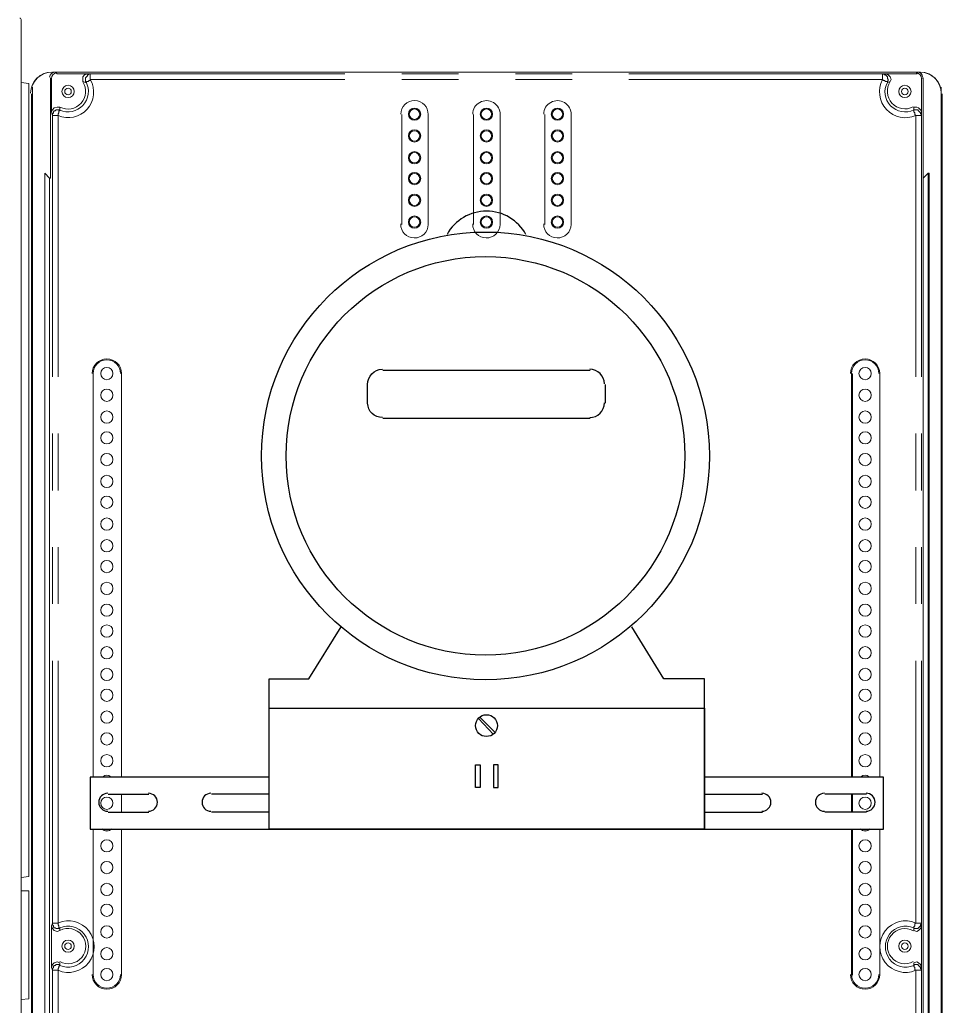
# Model space of a CAD drawing. Header units: millimetres. Extents: x 2788 to 2954, y 1337 to 1391.
# Drawn here: x 2907.957 to 2908.988, y 1351.391 to 1352.494 of the extents above; entities that cross this region are included whole.
import ezdxf

# ---------------------------------------------------------------- set-up
doc = ezdxf.new("R2010")
doc.units = ezdxf.units.MM
doc.layers.add('PDF_0', color=7, linetype='Continuous')

msp = doc.modelspace()

# ---------------------------------------------------------------- linework, layer by layer
at = {"layer": 'PDF_0', "lineweight": 15}
for points in [[(2907.9571, 1352.4957, -0.414215), (2907.9587, 1352.4936), (2907.9587, 1350.4176, -0.414215), (2907.9571, 1350.416, -0.414215), (2907.9587, 1350.4139), (2907.9587, 1348.3374, -0.414215), (2907.9571, 1348.3363)], [(2908.9636, 1352.4354, -0.414213), (2908.9874, 1352.4116, 0.414213), (2908.9642, 1352.4354), (2907.9936, 1352.4354, 0.414213), (2907.9693, 1352.4116, -0.414213), (2907.9931, 1352.4354)], [(2908.9663, 1352.4296, 0.414213), (2908.961, 1352.4354), (2907.9968, 1352.4354, 0.414213), (2907.9905, 1352.4296)], [(2907.9989, 1352.4333), (2908.0328, 1352.4333), (2908.0296, 1352.4322), (2908.0275, 1352.4301), (2908.0275, 1352.4269), (2908.0275, 1352.4244, -0.775486), (2908.0021, 1352.3963), (2907.9989, 1352.3963), (2907.9957, 1352.3952), (2907.9936, 1352.3931), (2907.9926, 1352.391), (2907.9926, 1352.428, -0.414213), (2907.9984, 1352.4344)], [(2908.956, 1352.3965, -0.775486), (2908.9303, 1352.4248), (2908.9313, 1352.4269), (2908.9303, 1352.4301), (2908.9282, 1352.4322), (2908.925, 1352.4333), (2908.9599, 1352.4333)], [(2908.9594, 1352.4344, -0.414213), (2908.9652, 1352.428), (2908.9652, 1352.391), (2908.9642, 1352.3931), (2908.962, 1352.3952), (2908.9599, 1352.3963), (2908.9567, 1352.3963)], [(2908.3831, 1352.3883, -1), (2908.4138, 1352.3878), (2908.4138, 1352.265, -1), (2908.3831, 1352.2655)], [(2908.4635, 1352.3883, -1), (2908.4942, 1352.3878), (2908.4942, 1352.265, -1), (2908.4635, 1352.2655)], [(2908.5429, 1352.3883, -1), (2908.5736, 1352.3878), (2908.5736, 1352.265, -1), (2908.5429, 1352.2655)], [(2908.0227, 1350.4478, -0.41421), (2907.9905, 1350.4795), (2907.9905, 1352.3169), (2907.9852, 1352.3222), (2907.9852, 1350.4795, 0.414101), (2908.0227, 1350.4425)], [(2908.9351, 1350.4425, 0.414101), (2908.9726, 1350.4795), (2908.9726, 1352.3222), (2908.9673, 1352.3169), (2908.9673, 1350.4795, -0.41421), (2908.9356, 1350.4478), (2908.9261, 1350.4478), (2908.9303, 1350.4489), (2908.9324, 1350.452, -0.292489), (2908.9625, 1350.4829)], [(2908.0021, 1351.4395), (2907.9989, 1351.4405), (2907.9957, 1351.4395), (2907.9936, 1351.4374), (2907.9926, 1351.4342), (2907.9926, 1351.4808), (2907.9936, 1351.4776), (2907.9957, 1351.4755), (2907.9989, 1351.4744), (2908.0021, 1351.4755, -1.671857), (2908.0018, 1351.4408)]]:
    msp.add_lwpolyline(points, format="xyb", dxfattribs=at)
for points in [[(2907.9587, 1350.4171), (2907.9587, 1352.4936)], [(2907.9587, 1352.4238), (2907.9672, 1352.4227), (2907.9672, 1351.5358), (2907.9587, 1351.5347), (2907.9672, 1351.5358), (2907.9672, 1352.4227)], [(2908.0391, 1352.0978), (2908.0391, 1351.6469)], [(2908.0709, 1351.6469), (2908.0709, 1352.0978)], [(2908.9186, 1351.6469), (2908.9186, 1352.0978)], [(2908.0709, 1351.6078), (2908.0709, 1351.6279)], [(2908.0391, 1351.5887), (2908.0391, 1351.4257)], [(2908.0709, 1351.4257), (2908.0709, 1351.5887)], [(2908.9186, 1351.4257), (2908.9186, 1351.5887)], [(2907.9587, 1351.3982), (2907.9672, 1351.3993), (2907.9672, 1351.5199), (2907.9587, 1351.5199), (2907.9672, 1351.5199), (2907.9672, 1351.3993)]]:
    msp.add_lwpolyline(points, close=True, dxfattribs=at)
for points in [[(2907.9915, 1352.4291), (2907.9915, 1352.3169), (2907.9905, 1352.3169)], [(2908.9673, 1352.3169), (2908.9673, 1352.4291)], [(2907.9714, 1352.4185), (2907.9714, 1350.4277)], [(2908.9874, 1352.4185), (2908.9874, 1350.4277), (2908.9885, 1350.4266), (2908.9885, 1352.4111)], [(2907.9703, 1352.4111), (2907.9703, 1350.4266)], [(2907.9703, 1352.4111), (2907.9703, 1352.4111)], [(2908.3842, 1352.265), (2908.3842, 1352.3878)], [(2908.4646, 1352.265), (2908.4646, 1352.3878)], [(2908.544, 1352.265), (2908.544, 1352.3878)], [(2907.9852, 1352.3222), (2907.9852, 1350.4785)], [(2908.9726, 1352.3222), (2908.9737, 1352.3222), (2908.9737, 1350.4785)], [(2908.0391, 1352.0978), (2908.0391, 1352.0978)], [(2908.0709, 1352.0978), (2908.0709, 1352.0978)], [(2908.888, 1351.6469), (2908.888, 1352.0978), (2908.8869, 1352.0978), (2908.8869, 1351.6469)], [(2908.9186, 1352.0978), (2908.9186, 1352.0978)], [(2908.8869, 1351.6078), (2908.8869, 1351.6279)], [(2908.888, 1351.6078), (2908.888, 1351.6279)], [(2908.8869, 1351.5887), (2908.8869, 1351.4257), (2908.888, 1351.4257), (2908.888, 1351.5887)], [(2908.9567, 1351.4755), (2908.9599, 1351.4744), (2908.962, 1351.4755), (2908.9642, 1351.4776), (2908.9652, 1351.4808), (2908.9652, 1351.4342), (2908.9642, 1351.4374), (2908.962, 1351.4395), (2908.9599, 1351.4405), (2908.9567, 1351.4395)]]:
    msp.add_lwpolyline(points, dxfattribs=at)
at = {"layer": 'PDF_0', "lineweight": 0}
for points in [[(2907.9926, 1352.428), (2907.9915, 1352.4291)], [(2907.9968, 1352.4354), (2907.9989, 1352.4333)], [(2908.3207, 1352.4269), (2908.036, 1352.4269), (2908.036, 1352.4333), (2908.0349, 1352.4333), (2908.0338, 1352.4322), (2908.0328, 1352.4322), (2908.0328, 1352.4312), (2908.0317, 1352.4301), (2908.0307, 1352.4291), (2908.0307, 1352.428), (2908.0307, 1352.4269), (2908.0307, 1352.4259), (2908.0307, 1352.4248), (2908.0307, 1352.4238), (2908.0275, 1352.4248)], [(2908.0328, 1352.4333), (2908.036, 1352.4333), (2908.3207, 1352.4333)], [(2908.3842, 1352.4333), (2908.4477, 1352.4333)], [(2908.5112, 1352.4333), (2908.5747, 1352.4333)], [(2908.6382, 1352.4333), (2908.9218, 1352.4333), (2908.925, 1352.4333)], [(2908.9599, 1352.4333), (2908.961, 1352.4354)], [(2908.9673, 1352.4291), (2908.9652, 1352.428)], [(2908.4477, 1352.4269), (2908.3842, 1352.4269)], [(2908.5747, 1352.4269), (2908.5112, 1352.4269)], [(2908.0021, 1352.3963), (2908.0021, 1352.3931), (2908.001, 1352.3931), (2908, 1352.3931), (2907.9989, 1352.3931), (2907.9979, 1352.3931), (2907.9968, 1352.392), (2907.9957, 1352.392), (2907.9947, 1352.391), (2907.9947, 1352.3899), (2907.9936, 1352.3888), (2907.9936, 1352.3878), (2907.9936, 1352.3867), (2908, 1352.3867), (2908, 1352.0946)], [(2908.9589, 1352.0946), (2908.9589, 1352.3867), (2908.9652, 1352.3867), (2908.9652, 1352.3878), (2908.9642, 1352.3888), (2908.9642, 1352.3899), (2908.9631, 1352.391), (2908.962, 1352.392), (2908.961, 1352.3931), (2908.9599, 1352.3931), (2908.9589, 1352.3931), (2908.9578, 1352.3931), (2908.9567, 1352.3931), (2908.9567, 1352.3963)], [(2907.9936, 1352.0946), (2907.9936, 1352.3867), (2907.9926, 1352.391)], [(2908.9652, 1352.391), (2908.9652, 1352.3867), (2908.9652, 1352.0946)], [(2907.9936, 1351.9676), (2907.9936, 1352.0311)], [(2908, 1352.0311), (2908, 1351.9676)], [(2908.9589, 1351.9676), (2908.9589, 1352.0311)], [(2908.9652, 1352.0311), (2908.9652, 1351.9676)], [(2907.9936, 1351.8406), (2907.9936, 1351.9041)], [(2908, 1351.9041), (2908, 1351.8406)], [(2908.9589, 1351.8406), (2908.9589, 1351.9041)], [(2908.9652, 1351.9041), (2908.9652, 1351.8406)], [(2907.9926, 1351.4808), (2907.9936, 1351.4839), (2907.9936, 1351.7771)], [(2908, 1351.7771), (2908, 1351.4839), (2907.9936, 1351.4839), (2907.9936, 1351.4829), (2907.9936, 1351.4818), (2907.9947, 1351.4808), (2907.9947, 1351.4797), (2907.9957, 1351.4786), (2907.9968, 1351.4786), (2907.9979, 1351.4776), (2907.9989, 1351.4776), (2908, 1351.4776), (2908.001, 1351.4776), (2908.0021, 1351.4786), (2908.0021, 1351.4755)], [(2908.9567, 1351.4755), (2908.9567, 1351.4786), (2908.9578, 1351.4776), (2908.9589, 1351.4776), (2908.9599, 1351.4776), (2908.961, 1351.4776), (2908.962, 1351.4786), (2908.9631, 1351.4797), (2908.9642, 1351.4808), (2908.9642, 1351.4818), (2908.9652, 1351.4829), (2908.9652, 1351.4839), (2908.9589, 1351.4839), (2908.9589, 1351.7771)], [(2908.9652, 1351.7771), (2908.9652, 1351.4839), (2908.9652, 1351.4808)], [(2908.0021, 1351.4395), (2908.0021, 1351.4363), (2908.001, 1351.4374), (2908, 1351.4374), (2907.9989, 1351.4374), (2907.9979, 1351.4374), (2907.9968, 1351.4363), (2907.9957, 1351.4363), (2907.9947, 1351.4353), (2907.9947, 1351.4342), (2907.9936, 1351.4331), (2907.9936, 1351.4321), (2907.9936, 1351.431), (2908, 1351.431), (2908, 1351.1379)], [(2907.9936, 1351.1379), (2907.9936, 1351.431), (2907.9926, 1351.4342)], [(2908.9652, 1351.4342), (2908.9652, 1351.431), (2908.9652, 1351.1379)]]:
    msp.add_lwpolyline(points, dxfattribs=at)
for points in [[(2908.9303, 1352.4248), (2908.9271, 1352.4238), (2908.9271, 1352.4248), (2908.9282, 1352.4259), (2908.9282, 1352.4269), (2908.9271, 1352.428), (2908.9271, 1352.4291), (2908.9271, 1352.4301), (2908.9261, 1352.4312), (2908.925, 1352.4322), (2908.9239, 1352.4322), (2908.9229, 1352.4333), (2908.9218, 1352.4333), (2908.9218, 1352.4269), (2908.9229, 1352.4259), (2908.9239, 1352.4259), (2908.925, 1352.4248), (2908.9261, 1352.4248), (2908.9271, 1352.4248), (2908.9271, 1352.4238, 0.727018), (2908.9567, 1352.3931), (2908.9567, 1352.392), (2908.9567, 1352.391), (2908.9578, 1352.3899), (2908.9578, 1352.3888), (2908.9578, 1352.3878), (2908.9589, 1352.3867, -0.710659), (2908.9218, 1352.4269), (2908.6382, 1352.4269)], [(2908.0307, 1352.4238), (2908.0317, 1352.4238), (2908.0317, 1352.4248), (2908.0328, 1352.4248), (2908.0338, 1352.4248), (2908.0349, 1352.4259), (2908.036, 1352.4259), (2908.036, 1352.4269, -0.721249), (2908, 1352.3867), (2908, 1352.3878), (2908, 1352.3888), (2908.001, 1352.3899), (2908.001, 1352.391), (2908.001, 1352.392), (2908.0021, 1352.392), (2908.0021, 1352.3931)], [(2908.9589, 1351.1379), (2908.9589, 1351.431, -1.526621), (2908.9589, 1351.4839), (2908.9578, 1351.4829), (2908.9578, 1351.4818), (2908.9578, 1351.4808), (2908.9567, 1351.4797), (2908.9567, 1351.4786, 1.50462), (2908.9567, 1351.4363), (2908.9567, 1351.4353), (2908.9578, 1351.4342), (2908.9578, 1351.4331), (2908.9578, 1351.4321), (2908.9589, 1351.431), (2908.9652, 1351.431), (2908.9652, 1351.4321), (2908.9642, 1351.4331), (2908.9642, 1351.4342), (2908.9631, 1351.4353), (2908.962, 1351.4363), (2908.961, 1351.4374), (2908.9599, 1351.4374), (2908.9589, 1351.4374), (2908.9578, 1351.4374), (2908.9567, 1351.4363), (2908.9567, 1351.4395)]]:
    msp.add_lwpolyline(points, format="xyb", dxfattribs=at)
at = {"layer": 'PDF_0', "lineweight": 25}
for points in [[(2908.3625, 1352.0491, -0.414213), (2908.3461, 1352.065), (2908.3461, 1352.0861, -0.414213), (2908.3625, 1352.1031)], [(2908.0555, 1351.6289, 0.414214), (2908.0455, 1351.6189, 0.414214), (2908.0555, 1351.6088)], [(2908.1011, 1351.6088, 0.414214), (2908.1111, 1351.6189, 0.414214), (2908.1011, 1351.6289)], [(2908.1709, 1351.6289, 0.414214), (2908.1609, 1351.6189, 0.414214), (2908.1709, 1351.6088)], [(2908.7869, 1351.6088, 0.414214), (2908.7969, 1351.6189, 0.414214), (2908.7869, 1351.6289)], [(2908.8567, 1351.6289, 0.414214), (2908.8467, 1351.6189, 0.414214), (2908.8567, 1351.6088)], [(2908.9033, 1351.6088, 0.414214), (2908.9134, 1351.6189, 0.414214), (2908.9033, 1351.6289)]]:
    msp.add_lwpolyline(points, format="xyb", dxfattribs=at)
for points in [[(2908.363, 1352.102), (2908.5948, 1352.102)], [(2908.6117, 1352.0861), (2908.6117, 1352.065)], [(2908.5948, 1352.048), (2908.363, 1352.048)], [(2908.236, 1351.5887), (2908.236, 1351.757), (2908.2804, 1351.757), (2908.3164, 1351.8152)], [(2908.7228, 1351.5887), (2908.7228, 1351.757), (2908.6773, 1351.757), (2908.6414, 1351.8152)], [(2908.4699, 1351.7125), (2908.4868, 1351.6946)], [(2908.472, 1351.7136), (2908.4889, 1351.6967)], [(2908.236, 1351.6469), (2908.036, 1351.6469), (2908.036, 1351.5887), (2908.9229, 1351.5887), (2908.9229, 1351.6469), (2908.7228, 1351.6469)], [(2908.0561, 1351.6279), (2908.1016, 1351.6279)], [(2908.236, 1351.6279), (2908.1714, 1351.6279)], [(2908.7228, 1351.6279), (2908.7874, 1351.6279)], [(2908.9038, 1351.6279), (2908.8573, 1351.6279)], [(2908.0561, 1351.6078), (2908.1016, 1351.6078)], [(2908.236, 1351.6078), (2908.1714, 1351.6078)], [(2908.7228, 1351.6078), (2908.7874, 1351.6078)], [(2908.9038, 1351.6078), (2908.8573, 1351.6078)]]:
    msp.add_lwpolyline(points, dxfattribs=at)
for points in [[(2908.236, 1351.7242), (2908.7228, 1351.7242), (2908.7228, 1351.5887), (2908.236, 1351.5887)], [(2908.4667, 1351.6607), (2908.472, 1351.6607), (2908.472, 1351.6353), (2908.4667, 1351.6353)], [(2908.4921, 1351.6607), (2908.4868, 1351.6607), (2908.4868, 1351.6353), (2908.4921, 1351.6353)]]:
    msp.add_lwpolyline(points, close=True, dxfattribs=at)
at = {"layer": 'PDF_0', "lineweight": 15}
for points in [[(2908.0492, 1351.5891, 0.467696), (2908.0598, 1351.5891, -0.416518)], [(2908.897, 1351.5891, 0.467696), (2908.9075, 1351.5891, -0.416518)]]:
    msp.add_lwpolyline(points, format="xyb", close=True, dxfattribs=at)
at = {"layer": 'PDF_0', "lineweight": 0}
msp.add_lwpolyline([(2908, 1351.431), (2908, 1351.4321), (2908, 1351.4331), (2908.001, 1351.4342), (2908.001, 1351.4353), (2908.0021, 1351.4363, 1.50462), (2908.0021, 1351.4786), (2908.001, 1351.4786), (2908.001, 1351.4797), (2908.001, 1351.4808), (2908, 1351.4818), (2908, 1351.4829), (2908, 1351.4839, -1.526621)], format="xyb", close=True, dxfattribs=at)
at = {"layer": 'PDF_0', "lineweight": 15}
for centre, radius in [((2908.0111, 1352.4137), 0.00688), ((2908.0111, 1352.4137), 0.0037), ((2908.9467, 1352.4137), 0.00688), ((2908.9467, 1352.4137), 0.0037), ((2908.3985, 1352.3883), 0.00688), ((2908.4789, 1352.3883), 0.00688), ((2908.5583, 1352.3883), 0.00688), ((2908.3985, 1352.3883), 0.00582), ((2908.4789, 1352.3883), 0.00582), ((2908.5583, 1352.3883), 0.00582), ((2908.3985, 1352.364), 0.00688), ((2908.3985, 1352.364), 0.00582), ((2908.4789, 1352.364), 0.00688), ((2908.4789, 1352.364), 0.00582), ((2908.5583, 1352.364), 0.00688), ((2908.5583, 1352.364), 0.00582), ((2908.3985, 1352.3396), 0.00688), ((2908.3985, 1352.3396), 0.00582), ((2908.4789, 1352.3396), 0.00688), ((2908.4789, 1352.3396), 0.00582), ((2908.5583, 1352.3396), 0.00688), ((2908.5583, 1352.3396), 0.00582), ((2908.3985, 1352.3163), 0.00688), ((2908.3985, 1352.3163), 0.00582), ((2908.4789, 1352.3163), 0.00688), ((2908.4789, 1352.3163), 0.00582), ((2908.5583, 1352.3163), 0.00688), ((2908.5583, 1352.3163), 0.00582), ((2908.3985, 1352.292), 0.00688), ((2908.3985, 1352.292), 0.00582), ((2908.4789, 1352.292), 0.00688), ((2908.4789, 1352.292), 0.00582), ((2908.5583, 1352.292), 0.00688), ((2908.5583, 1352.292), 0.00582), ((2908.3985, 1352.2677), 0.00688), ((2908.3985, 1352.2677), 0.00582), ((2908.4789, 1352.2677), 0.00688), ((2908.4789, 1352.2677), 0.00582), ((2908.5583, 1352.2677), 0.00688), ((2908.5583, 1352.2677), 0.00582), ((2908.0545, 1352.0983), 0.00688), ((2908.0545, 1352.0983), 0.00688), ((2908.9022, 1352.0983), 0.00688), ((2908.9022, 1352.0983), 0.00688), ((2908.0545, 1352.074), 0.00688), ((2908.0545, 1352.074), 0.00688), ((2908.9022, 1352.074), 0.00688), ((2908.9022, 1352.074), 0.00688), ((2908.0545, 1352.0496), 0.00688), ((2908.0545, 1352.0496), 0.00688), ((2908.9022, 1352.0496), 0.00688), ((2908.9022, 1352.0496), 0.00688), ((2908.0545, 1352.0264), 0.00688), ((2908.0545, 1352.0264), 0.00688), ((2908.9022, 1352.0264), 0.00688), ((2908.9022, 1352.0264), 0.00688), ((2908.0545, 1352.002), 0.00688), ((2908.0545, 1352.002), 0.00688), ((2908.9022, 1352.002), 0.00688), ((2908.9022, 1352.002), 0.00688), ((2908.0545, 1351.9777), 0.00688), ((2908.0545, 1351.9777), 0.00688), ((2908.9022, 1351.9777), 0.00688), ((2908.9022, 1351.9777), 0.00688), ((2908.0545, 1351.9544), 0.00688), ((2908.0545, 1351.9544), 0.00688), ((2908.9022, 1351.9544), 0.00688), ((2908.9022, 1351.9544), 0.00688), ((2908.0545, 1351.93), 0.00688), ((2908.0545, 1351.93), 0.00688), ((2908.9022, 1351.93), 0.00688), ((2908.9022, 1351.93), 0.00688), ((2908.0545, 1351.9057), 0.00688), ((2908.0545, 1351.9057), 0.00688), ((2908.9022, 1351.9057), 0.00688), ((2908.9022, 1351.9057), 0.00688), ((2908.0545, 1351.8824), 0.00688), ((2908.0545, 1351.8824), 0.00688), ((2908.9022, 1351.8824), 0.00688), ((2908.9022, 1351.8824), 0.00688), ((2908.0545, 1351.8581), 0.00688), ((2908.0545, 1351.8581), 0.00688), ((2908.9022, 1351.8581), 0.00688), ((2908.9022, 1351.8581), 0.00688), ((2908.0545, 1351.8337), 0.00688), ((2908.0545, 1351.8337), 0.00688), ((2908.9022, 1351.8337), 0.00688), ((2908.9022, 1351.8337), 0.00688), ((2908.0545, 1351.8104), 0.00688), ((2908.0545, 1351.8104), 0.00688), ((2908.9022, 1351.8104), 0.00688), ((2908.9022, 1351.8104), 0.00688), ((2908.0545, 1351.7861), 0.00688), ((2908.0545, 1351.7861), 0.00688), ((2908.9022, 1351.7861), 0.00688), ((2908.9022, 1351.7861), 0.00688), ((2908.0545, 1351.7618), 0.00688), ((2908.0545, 1351.7618), 0.00688), ((2908.9022, 1351.7618), 0.00688), ((2908.9022, 1351.7618), 0.00688), ((2908.0545, 1351.7385), 0.00688), ((2908.0545, 1351.7385), 0.00688), ((2908.9022, 1351.7385), 0.00688), ((2908.9022, 1351.7385), 0.00688), ((2908.0545, 1351.7141), 0.00688), ((2908.0545, 1351.7141), 0.00688), ((2908.9022, 1351.7141), 0.00688), ((2908.9022, 1351.7141), 0.00688), ((2908.0545, 1351.6898), 0.00688), ((2908.0545, 1351.6898), 0.00688), ((2908.9022, 1351.6898), 0.00688), ((2908.9022, 1351.6898), 0.00688), ((2908.0545, 1351.6654), 0.00688), ((2908.0545, 1351.6654), 0.00688), ((2908.9022, 1351.6654), 0.00688), ((2908.9022, 1351.6654), 0.00688), ((2908.0545, 1351.6178), 0.00688), ((2908.0545, 1351.6178), 0.00688), ((2908.9022, 1351.6178), 0.00688), ((2908.9022, 1351.6178), 0.00688), ((2908.0545, 1351.5702), 0.00688), ((2908.0545, 1351.5702), 0.00688), ((2908.9022, 1351.5702), 0.00688), ((2908.9022, 1351.5702), 0.00688), ((2908.0545, 1351.5459), 0.00688), ((2908.0545, 1351.5459), 0.00688), ((2908.9022, 1351.5459), 0.00688), ((2908.9022, 1351.5459), 0.00688), ((2908.0545, 1351.5215), 0.00688), ((2908.0545, 1351.5215), 0.00688), ((2908.9022, 1351.5215), 0.00688), ((2908.9022, 1351.5215), 0.00688), ((2908.0545, 1351.4982), 0.00688), ((2908.0545, 1351.4982), 0.00688), ((2908.9022, 1351.4982), 0.00688), ((2908.9022, 1351.4982), 0.00688), ((2908.0545, 1351.4739), 0.00688), ((2908.0545, 1351.4739), 0.00688), ((2908.9022, 1351.4739), 0.00688), ((2908.9022, 1351.4739), 0.00688), ((2908.0111, 1351.458), 0.00688), ((2908.0111, 1351.458), 0.0037), ((2908.9467, 1351.458), 0.00688), ((2908.9467, 1351.458), 0.0037), ((2908.0545, 1351.4495), 0.00688), ((2908.0545, 1351.4495), 0.00688), ((2908.9022, 1351.4495), 0.00688), ((2908.9022, 1351.4495), 0.00688), ((2908.0545, 1351.4263), 0.00688), ((2908.0545, 1351.4263), 0.00688), ((2908.9022, 1351.4263), 0.00688), ((2908.9022, 1351.4263), 0.00688)]:
    msp.add_circle(centre, radius, dxfattribs=at)
at = {"layer": 'PDF_0', "lineweight": 25}
for centre, radius in [((2908.4778, 1352.0062), 0.2503), ((2908.4778, 1352.0062), 0.2228), ((2908.4789, 1351.7046), 0.0122)]:
    msp.add_circle(centre, radius, dxfattribs=at)
at = {"layer": 'PDF_0', "lineweight": 15}
for centre, radius, start, end in [((2908.0111, 1352.4137), 0.0228, 246.0937, 27.9929), ((2908.0545, 1352.0983), 0.0164, 0, 180), ((2908.0545, 1352.0983), 0.0153, 360, 180), ((2908.9022, 1352.0983), 0.0164, 0, 180), ((2908.9022, 1352.0983), 0.0153, 360, 180), ((2908.0545, 1351.6422), 0.00688, 49.1968, 130.8032), ((2908.0545, 1351.6422), 0.00688, 56.2665, 123.7335), ((2908.9022, 1351.6422), 0.00688, 49.1968, 130.8032), ((2908.9022, 1351.6422), 0.00688, 56.2665, 123.7335), ((2908.9467, 1351.458), 0.0196, 61.7704, 298.2296), ((2908.0545, 1351.4263), 0.0164, 180, 360), ((2908.0545, 1351.4263), 0.0153, 180, 0), ((2908.9022, 1351.4263), 0.0164, 180, 360), ((2908.9022, 1351.4263), 0.0153, 180, 0)]:
    msp.add_arc(centre, radius, start, end, dxfattribs=at)
at = {"layer": 'PDF_0', "lineweight": 25}
for centre, radius, start, end in [((2908.4789, 1352.2296), 0.0503, 28.5973, 151.2049), ((2908.5943, 1352.0867), 0.0164, 0, 90), ((2908.5943, 1352.0655), 0.0164, 270, 360)]:
    msp.add_arc(centre, radius, start, end, dxfattribs=at)

doc.saveas('drawing.dxf')
